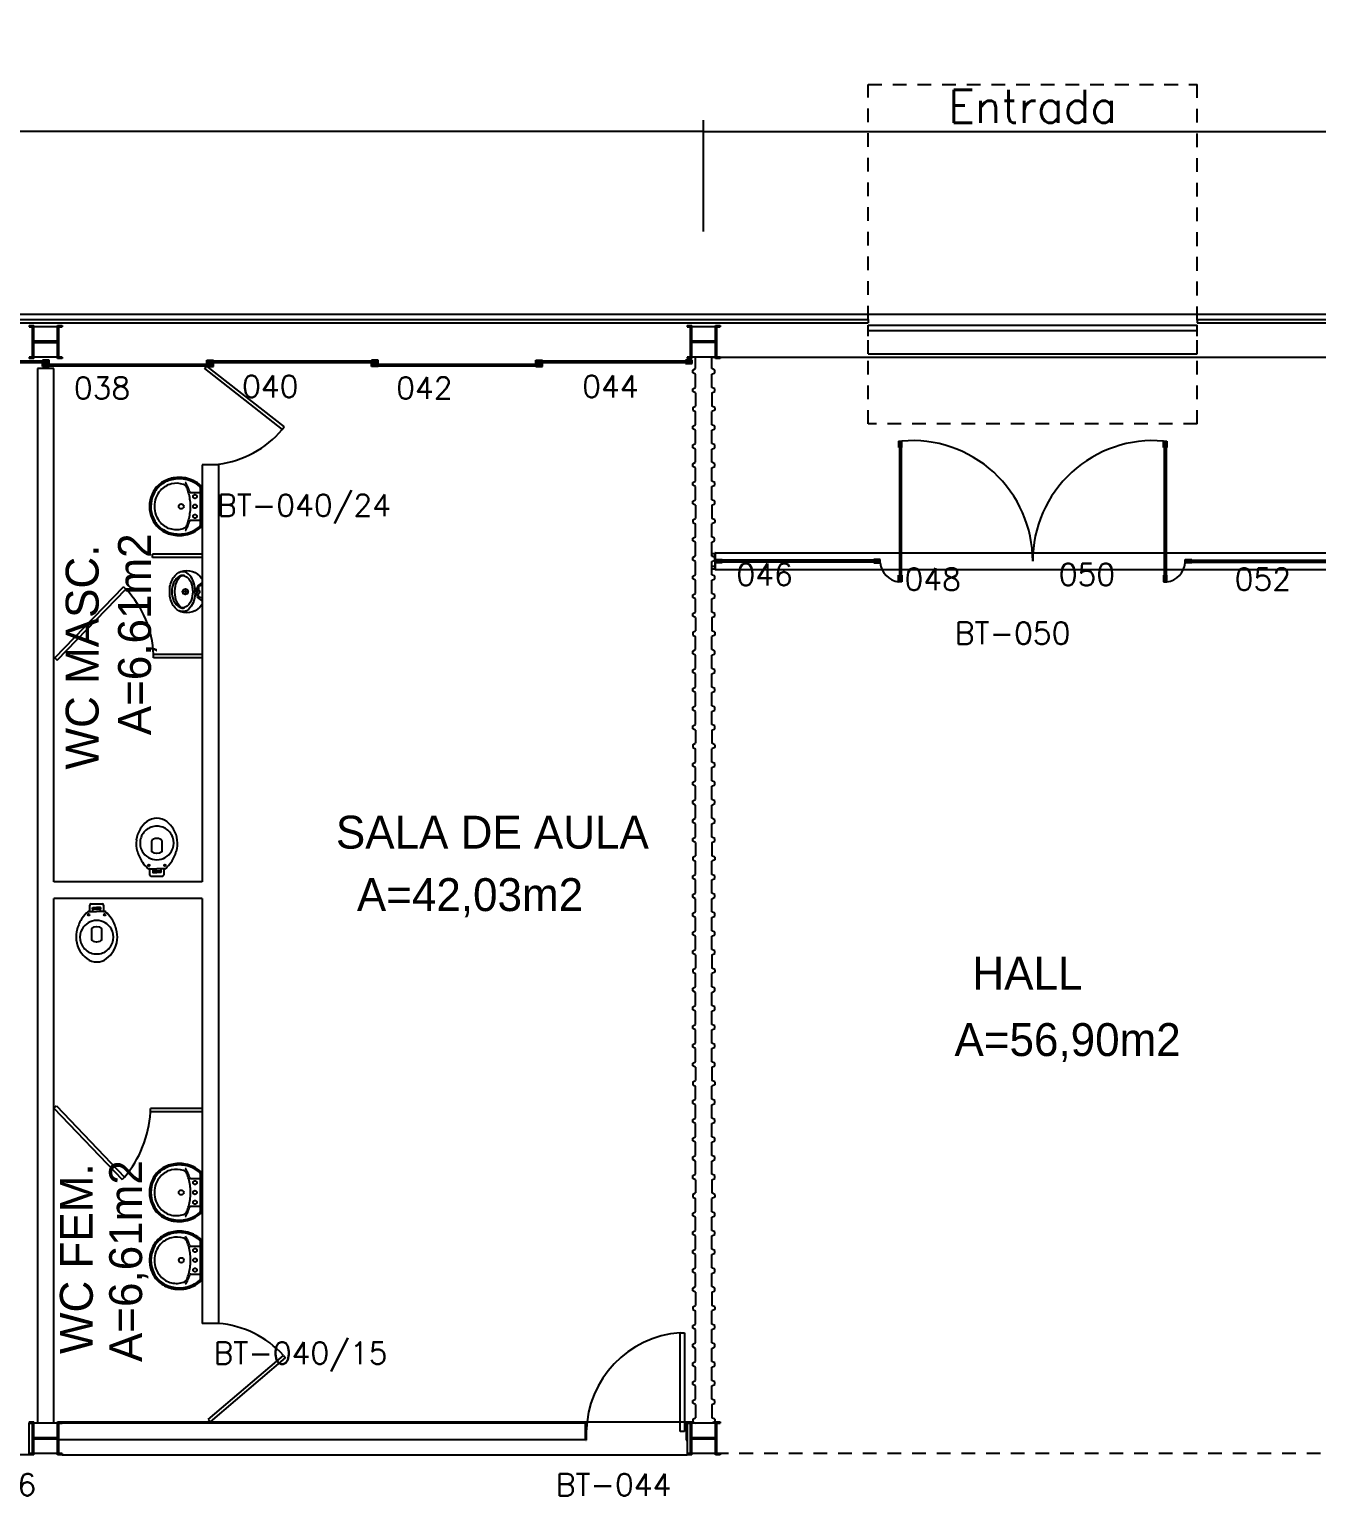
# Model space of a CAD drawing. Extents: x 940 to 1060, y 76 to 105.
# Drawn here: x 966.82 to 978.56, y 92.02 to 105.39 of the extents above; entities that cross this region are included whole.
import ezdxf
from ezdxf.enums import TextEntityAlignment as Align

# ---------------------------------------------------------------- set-up
doc = ezdxf.new("R2010")
doc.units = 0
doc.header["$LTSCALE"] = 0.5
doc.header["$MEASUREMENT"] = 0
doc.header["$PDMODE"] = 34
doc.header["$PDSIZE"] = 0.1
doc.linetypes.add('DASHDOT', pattern=[1, 0.5, -0.25, 0, -0.25])
doc.linetypes.add('HIDDEN', pattern=[0.375, 0.25, -0.125])
doc.layers.get('0').update_dxf_attribs({"linetype": 'CONTINUOUS'})
doc.layers.get('DEFPOINTS').update_dxf_attribs({"linetype": 'CONTINUOUS'})
for name, color, linetype in [('1', 1, 'CONTINUOUS'), ('ALVENARIA', 2, 'CONTINUOUS'), ('DIV', 2, 'CONTINUOUS'), ('ENDEREÇO', 2, 'CONTINUOUS'), ('ESQUADRIAS', 1, 'CONTINUOUS'), ('ESTRUTURAS', 2, 'CONTINUOUS'), ('NMOD', 2, 'CONTINUOUS'), ('PORTA', 2, 'CONTINUOUS'), ('PROJ', 1, 'HIDDEN'), ('PÇ', 1, 'CONTINUOUS'), ('TEXTO', 2, 'CONTINUOUS'), ('TEXTO-CENTRO-CUSTO', 2, 'CONTINUOUS'), ('ÁREA', 2, 'CONTINUOUS')]:
    doc.layers.add(name, color=color, linetype=linetype)
doc.styles.add('FONTE', font='FONTE.shx', dxfattribs={"height": 0.4})
doc.styles.add('ROMANS', font='simplex.shx', dxfattribs={"height": 0.3})
doc.styles.add('UNB-100', font='simplex.shx', dxfattribs={"height": 0.2})
doc.dimstyles.new('1', dxfattribs={"dimtxt": 0.3, "dimasz": 0.18, "dimexe": 0.5, "dimexo": 1, "dimgap": 0.08, "dimtad": 1, "dimdec": 4, "dimzin": 12, "dimdsep": 46, "dimtxsty": 'ROMANS', "dimblk1": 'NONE', "dimblk2": 'NONE', "dimsah": 1, "dimcen": 0, "dimclrd": 2, "dimclre": 2, "dimclrt": 2, "dimadec": 0, "dimazin": 0, "dimtfac": 1, "dimtdec": 4, "dimtofl": 0, "dimtmove": 2, "dimatfit": 3, "dimldrblk": 'NONE', "dimfxl": 0, "dimtolj": 1, "dimtzin": 4, "dimarcsym": 0})

# ---------------------------------------------------------------- blocks, each defined once
blk = doc.blocks.new('VSIMPLES')
for p, q in [((0, 0.001), (0, 0.053)), ((0, -0.05), (0, 0.001)), ((0.012, 0.064), (0.07, 0.064)), ((0.07, 0.071), (0.07, 0.076)), ((0.07, 0.064), (0.07, 0.071)), ((0.07, -0.061), (0.012, -0.061)), ((0.07, -0.068), (0.07, -0.061)), ((0.07, -0.073), (0.07, -0.068))]:
    blk.add_line(p, q)
for points in [[(0.152, 0.001, 0.268395), (0.23, -0.132, 0.179674), (0.33, -0.15, 0.170707), (0.421, -0.099, 0.179561), (0.457, 0.001, 0.179561), (0.421, 0.101, 0.170707), (0.33, 0.152, 0.179674), (0.23, 0.135, 0.268395)], [(0.343, 0.031, -0.183333), (0.343, -0.029, -0.302776), (0.32, -0.043), (0.224, -0.043, -0.370787), (0.224, 0.046), (0.32, 0.046, -0.302776)]]:
    blk.add_lwpolyline(points, format="xyb", close=True)
for points in [[(0.07, 0.045, -0.380199), (0.062, 0.037), (0.051, 0.037, -0.087349), (0.047, 0.038, 0.172037), (0.038, 0.038, 0.102747), (0.036, 0.037, 0.167994), (0.035, 0.033), (0.035, 0.001)], [(0.07, -0.042, 0.380199), (0.062, -0.035), (0.051, -0.035, 0.087349), (0.047, -0.036, -0.172037), (0.038, -0.036, -0.102747), (0.036, -0.034, -0.167994), (0.035, -0.03), (0.035, 0.001)]]:
    blk.add_lwpolyline(points, format="xyb")
for points in [[(0.046, -0.034), (0.046, 0.001), (0.046, 0.037)], [(0.07, 0.064), (0.07, 0.001)], [(0.07, -0.061), (0.07, 0.001)]]:
    blk.add_lwpolyline(points)
for centre in [(0.1, 0.074), (0.1, -0.072)]:
    blk.add_circle(centre, 0.0075)
for centre, radius, start, end in [((0.318, -0.144), 0.335, 105.2525, 124.1524), ((0.3, -0.053), 0.243, 82.9547, 106.7622), ((0.302, -0.058), 0.248, 58.927, 83.517), ((0.289, -0.074), 0.268, 38.1603, 58.3191), ((0.012, 0.052), 0.0118, 88.7011, 176.3198), ((0.08, 0.076), 0.0102, 134.7561, 181.6914), ((0.311, -0.131), 0.32, 124.4619, 138.0521), ((0.381, 0.002), 0.149, 359.8718, 36.9981), ((0.381, 0.001), 0.149, 323.0019, 0.1282), ((0.012, -0.049), 0.0118, 183.6802, 271.2989), ((0.08, -0.073), 0.0102, 178.3086, 225.2439), ((0.311, 0.134), 0.32, 221.9479, 235.5381), ((0.318, 0.147), 0.335, 235.8476, 254.7475), ((0.289, 0.077), 0.268, 301.6809, 321.8397), ((0.3, 0.056), 0.243, 253.2378, 277.0453), ((0.302, 0.061), 0.248, 276.483, 301.073)]:
    blk.add_arc(centre, radius, start, end)
blk = doc.blocks.new('LAV')
for p, q in [((-0.126, -0.02), (-0.126, -0.109)), ((0.125, -0.109), (0.125, -0.02))]:
    blk.add_line(p, q)
for points in [[(-0.001, -0.485, 0.108162), (0.111, -0.461, 0.130345), (0.209, -0.385, 0.098496), (0.256, -0.285, 0.106524), (0.259, -0.155, 0.056129), (0.236, -0.085, 0.077465), (0.184, -0.01, 0.260144), (0.174, -0.005), (-0.001, -0.005), (-0.176, -0.005, 0.260144), (-0.186, -0.01, 0.077465), (-0.237, -0.085, 0.056129), (-0.26, -0.155, 0.106524), (-0.257, -0.285, 0.098496), (-0.21, -0.385, 0.130345), (-0.112, -0.461, 0.108162)], [(-0.001, -0.44, 0.185962), (0.146, -0.385, 0.148743), (0.205, -0.285, 0.142138), (0.199, -0.173, 0.114165), (0.191, -0.158, 0.094603), (0.178, -0.148, 0.04407), (0.157, -0.139, 0.029789), (0.109, -0.124, 0.032251), (0.049, -0.113, 0.033186), (-0.001, -0.11, 0.033186), (-0.051, -0.113, 0.032251), (-0.111, -0.124, 0.029789), (-0.158, -0.139, 0.04407), (-0.179, -0.148, 0.094603), (-0.192, -0.158, 0.114165), (-0.201, -0.173, 0.142138), (-0.206, -0.285, 0.148743), (-0.147, -0.385, 0.185962)]]:
    blk.add_lwpolyline(points, format="xyb", close=True)
blk.add_lwpolyline([(-0.001, -0.472, 0.108329), (0.106, -0.449, 0.130418), (0.199, -0.377, 0.098355), (0.243, -0.282, 0.106392), (0.246, -0.158, 0.055971), (0.224, -0.091, 0.069473), (0.181, -0.025, 0.21084), (0.169, -0.02), (-0.001, -0.02), (-0.171, -0.02, 0.21084), (-0.182, -0.025, 0.069473), (-0.225, -0.091, 0.055971), (-0.247, -0.158, 0.106392), (-0.244, -0.282, 0.098355), (-0.2, -0.377, 0.130418), (-0.107, -0.449, 0.108329), (-0.001, -0.472)], format="xyb")
at = {"linetype": 'HIDDEN'}
for centre in [(-0.091, -0.07), (0.089, -0.07)]:
    blk.add_circle(centre, 0.0175, dxfattribs=at)
for centre, radius in [((-0.001, -0.07), 0.0175), ((-0.001, -0.195), 0.0225)]:
    blk.add_circle(centre, radius)
for centre, radius, start, end in [((0.155, -0.948), 0.879, 109.1503, 112.4827), ((-0.137, -0.108), 0.0107, 291.2918, 354.2334), ((0.136, -0.108), 0.0107, 185.7666, 248.7082), ((-0.157, -0.948), 0.879, 67.5173, 70.8497), ((-0.2, -0.172), 0.0238, 115.5404, 144.0708), ((0.163, -0.886), 0.825, 114.6387, 116.9534), ((-0.164, -0.886), 0.825, 63.0466, 65.3613), ((0.199, -0.172), 0.0238, 35.9292, 64.4596)]:
    blk.add_arc(centre, radius, start, end)
blk = doc.blocks.new('MIC-2P')
for points in [[(0.186, 0.064), (0.188, 0.064, -0.008051), (0.221, 0.063, -0.08407), (0.264, 0.055, -0.022672), (0.292, 0.042, -0.027927), (0.318, 0.028, -0.144523), (0.369, -0.037, -0.34805), (0.306, -0.227, -0.162816), (0.298, -0.23), (0.186, -0.23), (0.075, -0.23, -0.162816), (0.066, -0.227, -0.34805), (0.003, -0.037, -0.144523), (0.054, 0.028, -0.027927), (0.08, 0.042, -0.022672), (0.108, 0.055, -0.08407), (0.152, 0.063, -0.008051), (0.185, 0.064)], [(0.186, 0.017), (0.194, 0.017, -0.102017), (0.276, 0.001, -0.100634), (0.323, -0.03, -0.31043), (0.331, -0.071, -0.029837), (0.329, -0.077, -0.193887), (0.266, -0.13, -0.096635), (0.186, -0.145, -0.096635), (0.106, -0.13, -0.193887), (0.044, -0.077, -0.029837), (0.042, -0.071, -0.31043), (0.049, -0.03, -0.100634), (0.096, 0.001, -0.102017), (0.178, 0.017)]]:
    blk.add_lwpolyline(points, format="xyb", close=True)
for points in [[(0.332, -0.069), (0.333, -0.065, 0.189039), (0.331, -0.033, 0.189014), (0.266, 0.03, 0.116802), (0.186, 0.045, 0.116802), (0.107, 0.03, 0.189014), (0.041, -0.033, 0.189039), (0.039, -0.065), (0.041, -0.069)], [(0.17, -0.166, -0.100603), (0.086, -0.148, -0.114611), (0.025, -0.107, -0.309836), (0.011, -0.021, -0.309836)], [(0.202, -0.166, 0.100603), (0.286, -0.148, 0.114611), (0.347, -0.107, 0.309836), (0.361, -0.021, 0.309836)], [(0.106, -0.228), (0.129, -0.196, -0.1805), (0.141, -0.189), (0.154, -0.187, 0.35029), (0.16, -0.182, -0.252034), (0.167, -0.167)], [(0.133, -0.23, -0.473116), (0.13, -0.225), (0.135, -0.205, -0.362542), (0.143, -0.199), (0.158, -0.198, 0.564769), (0.163, -0.191)], [(0.267, -0.228), (0.243, -0.196, 0.1805), (0.232, -0.189), (0.218, -0.187, -0.35029), (0.212, -0.182, 0.252034), (0.206, -0.167)], [(0.239, -0.23, 0.473116), (0.242, -0.225), (0.238, -0.205, 0.362542), (0.229, -0.199), (0.215, -0.198, -0.564769), (0.209, -0.191)]]:
    blk.add_lwpolyline(points, format="xyb")
for centre, radius in [((0.163, -0.078), 0.0035), ((0.17, -0.061), 0.0035), ((0.169, -0.094), 0.0035), ((0.186, -0.102), 0.0035), ((0.187, -0.055), 0.0035), ((0.186, -0.078), 0.0035), ((0.202, -0.095), 0.0035), ((0.203, -0.062), 0.0035), ((0.21, -0.079), 0.0035), ((0.186, -0.184), 0.024), ((0.186, -0.184), 0.0075)]:
    blk.add_circle(centre, radius)
at = {"linetype": 'DASHDOT'}
blk.add_circle((0.186, -0.078), 0.024, dxfattribs=at)
blk = doc.blocks.new('*D20')
at = {"layer": 'DEFPOINTS', "color": 0}
for p in [(972.97, 104.461), (942.97, 102.549), (972.97, 102.545)]:
    blk.add_point(p, dxfattribs=at)
at = {"layer": 'TEXTO-CENTRO-CUSTO', "color": 2, "lineweight": -2}
for p, q in [((942.97, 103.549), (942.97, 104.561)), ((972.97, 103.545), (972.97, 104.561)), ((942.97, 104.461), (972.97, 104.461))]:
    blk.add_line(p, q, dxfattribs=at)
at = {"layer": 'TEXTO-CENTRO-CUSTO', "color": 2, "insert": (957.97, 104.691), "char_height": 0.3, "attachment_point": 5, "style": 'ROMANS'}
blk.add_mtext('\\A1;Salas de Aula', dxfattribs=at)
blk = doc.blocks.new('_NONE')
at = {"color": 0, "linetype": 'ByBlock'}
blk.add_circle((0, 0), 0.25, dxfattribs=at)
blk = doc.blocks.new('*D22')
at = {"layer": 'DEFPOINTS', "color": 0}
for p in [(978.97, 104.457), (972.97, 102.545), (978.97, 102.54)]:
    blk.add_point(p, dxfattribs=at)
at = {"layer": 'TEXTO-CENTRO-CUSTO', "color": 2, "lineweight": -2}
for p, q in [((972.97, 103.545), (972.97, 104.557)), ((978.97, 103.54), (978.97, 104.557)), ((972.97, 104.457), (978.97, 104.457))]:
    blk.add_line(p, q, dxfattribs=at)
at = {"layer": 'TEXTO-CENTRO-CUSTO', "color": 2, "insert": (975.97, 104.687), "char_height": 0.3, "attachment_point": 5, "style": 'ROMANS'}
blk.add_mtext('\\A1;Entrada', dxfattribs=at)

msp = doc.modelspace()

# ---------------------------------------------------------------- linework, layer by layer
at = {"layer": '1', "color": 1}
for p, q in [((939.82025, 102.74302), (974.47112, 102.74302)), ((939.82025, 102.71302), (974.47112, 102.71302)), ((939.82083, 102.79302), (1060.12025, 102.79302)), ((974.47112, 102.74302), (974.47112, 102.71302)), ((974.47142, 102.69302), (977.47142, 102.69302)), ((974.47142, 102.59302), (974.47142, 102.69302)), ((977.47134, 102.74302), (1060.12083, 102.74302)), ((977.47134, 102.71302), (1060.12083, 102.71302)), ((974.47142, 102.64302), (977.47142, 102.64302)), ((973.04534, 102.40068), (978.89301, 102.40068)), ((974.47142, 102.43136), (977.47142, 102.43136)), ((973.07594, 100.61564), (978.86526, 100.61564)), ((973.07594, 100.46564), (978.86526, 100.46564)), ((967.12025, 92.69343), (972.87015, 92.69352)), ((966.82025, 92.39344), (961.12025, 92.39344)), ((967.12025, 92.39343), (972.82025, 92.39343))]:
    msp.add_line(p, q, dxfattribs=at)
at = {"layer": '1'}
for p, q in [((977.47134, 102.74302), (977.47134, 102.71302)), ((977.47142, 102.59302), (977.47142, 102.69302))]:
    msp.add_line(p, q, dxfattribs=at)
at = {"layer": 'ALVENARIA'}
for p, q in [((972.89515, 102.29548), (972.89515, 102.40068)), ((973.04534, 102.29548), (973.04534, 102.40068)), ((966.89525, 102.29761), (966.89525, 92.68144)), ((967.04525, 102.29761), (966.89525, 102.29761)), ((967.04525, 97.61629), (967.04525, 102.29761)), ((972.87015, 102.28298), (972.89515, 102.29548)), ((972.87015, 102.25798), (972.87015, 102.28298)), ((973.07034, 102.28298), (973.04534, 102.29548)), ((973.07034, 102.25798), (973.07034, 102.28298)), ((972.89515, 102.24548), (972.87015, 102.25798)), ((972.89515, 102.12502), (972.89515, 102.24548)), ((973.04534, 102.24548), (973.07034, 102.25798)), ((973.04534, 102.12502), (973.04534, 102.24548)), ((972.87015, 102.11252), (972.89515, 102.12502)), ((972.87015, 102.08752), (972.87015, 102.11252)), ((972.89515, 102.07502), (972.87015, 102.08752)), ((972.89515, 102.07502), (972.89515, 101.95422)), ((973.07034, 102.11252), (973.04534, 102.12502)), ((973.04534, 102.07502), (973.07034, 102.08752)), ((973.04534, 102.07502), (973.04534, 101.95422)), ((973.07034, 102.08752), (973.07034, 102.11252)), ((972.87015, 101.94172), (972.89515, 101.95422)), ((972.87015, 101.94172), (972.87015, 101.91672)), ((972.87015, 101.91672), (972.89515, 101.90422)), ((972.89515, 101.78342), (972.89515, 101.90422)), ((973.07034, 101.94172), (973.04534, 101.95422)), ((973.07034, 101.91672), (973.04534, 101.90422)), ((973.04534, 101.78342), (973.04534, 101.90422)), ((973.07034, 101.94172), (973.07034, 101.91672)), ((972.87015, 101.77092), (972.89515, 101.78342)), ((972.87015, 101.74592), (972.87015, 101.77092)), ((972.89515, 101.73342), (972.87015, 101.74592)), ((972.89515, 101.61262), (972.89515, 101.73342)), ((973.07034, 101.77092), (973.04534, 101.78342)), ((973.04534, 101.73342), (973.07034, 101.74592)), ((973.04534, 101.61262), (973.04534, 101.73342)), ((973.07034, 101.74592), (973.07034, 101.77092)), ((972.87015, 101.60012), (972.89515, 101.61262)), ((972.87015, 101.57512), (972.87015, 101.60012)), ((973.07034, 101.60012), (973.04534, 101.61262)), ((973.07034, 101.57512), (973.07034, 101.60012)), ((972.89515, 101.56262), (972.87015, 101.57512)), ((972.89515, 101.44182), (972.89515, 101.56262)), ((973.04534, 101.56262), (973.07034, 101.57512)), ((973.04534, 101.44182), (973.04534, 101.56262)), ((968.54525, 101.41997), (968.39525, 101.41861)), ((968.39525, 101.41861), (968.39525, 97.61629)), ((968.54525, 101.41997), (968.54525, 93.59107)), ((972.87015, 101.42932), (972.89515, 101.44182)), ((972.87015, 101.40432), (972.87015, 101.42932)), ((972.89515, 101.39182), (972.87015, 101.40432)), ((972.89515, 101.27068), (972.89515, 101.39182)), ((973.07034, 101.42932), (973.04534, 101.44182)), ((973.04534, 101.39182), (973.07034, 101.40432)), ((973.04534, 101.27068), (973.04534, 101.39182)), ((973.07034, 101.40432), (973.07034, 101.42932)), ((972.87015, 101.25818), (972.89515, 101.27068)), ((972.87015, 101.23318), (972.87015, 101.25818)), ((972.89515, 101.22068), (972.87015, 101.23318)), ((972.89515, 101.10022), (972.89515, 101.22068)), ((973.07034, 101.25818), (973.04534, 101.27068)), ((973.04534, 101.22068), (973.07034, 101.23318)), ((973.04534, 101.10022), (973.04534, 101.22068)), ((973.07034, 101.23318), (973.07034, 101.25818)), ((972.87015, 101.08772), (972.89515, 101.10022)), ((972.87015, 101.06272), (972.87015, 101.08772)), ((972.89515, 101.05022), (972.87015, 101.06272)), ((973.07034, 101.08772), (973.04534, 101.10022)), ((973.04534, 101.05022), (973.07034, 101.06272)), ((973.07034, 101.06272), (973.07034, 101.08772)), ((972.87015, 100.91692), (972.89515, 100.92942)), ((972.89515, 101.05022), (972.89515, 100.92942)), ((973.04534, 101.05022), (973.04534, 100.92942)), ((973.07034, 100.91692), (973.04534, 100.92942)), ((972.87015, 100.91692), (972.87015, 100.89192)), ((972.87015, 100.89192), (972.89515, 100.87942)), ((972.89515, 100.75862), (972.89515, 100.87942)), ((973.07034, 100.89192), (973.04534, 100.87942)), ((973.04534, 100.75862), (973.04534, 100.87942)), ((973.07034, 100.91692), (973.07034, 100.89192)), ((972.87073, 100.75012), (972.89573, 100.76262)), ((972.87073, 100.72512), (972.87073, 100.75012)), ((972.89573, 100.71262), (972.87073, 100.72512)), ((972.89515, 100.58782), (972.89515, 100.70862)), ((972.89573, 100.59182), (972.89573, 100.71262)), ((973.06976, 100.75012), (973.04476, 100.76262)), ((973.04476, 100.71262), (973.06976, 100.72512)), ((973.04476, 100.59182), (973.04476, 100.71262)), ((973.06976, 100.72512), (973.06976, 100.75012)), ((972.87015, 100.57532), (972.89515, 100.58782)), ((972.87015, 100.55032), (972.87015, 100.57532)), ((972.89515, 100.53782), (972.87015, 100.55032)), ((972.89515, 100.41702), (972.89515, 100.53782)), ((973.07034, 100.57532), (973.04534, 100.58782)), ((973.04534, 100.53782), (973.07034, 100.55032)), ((973.04534, 100.41702), (973.04534, 100.53782)), ((973.04594, 100.5857), (973.04594, 100.6107)), ((973.04594, 100.6107), (973.07094, 100.6107)), ((973.04594, 100.5857), (973.07094, 100.5857)), ((973.07034, 100.55032), (973.07034, 100.57532)), ((973.07094, 100.61564), (973.07094, 100.46564)), ((973.07594, 100.61564), (973.07094, 100.61564)), ((973.07094, 100.6107), (973.07094, 100.5857)), ((973.07594, 100.61564), (973.07594, 100.46564)), ((972.87015, 100.40452), (972.89515, 100.41702)), ((972.87015, 100.37952), (972.87015, 100.40452)), ((973.07034, 100.40452), (973.04534, 100.41702)), ((973.04594, 100.47064), (973.04594, 100.49564)), ((973.04594, 100.49564), (973.07094, 100.49564)), ((973.04594, 100.47064), (973.07094, 100.47064)), ((973.07034, 100.37952), (973.07034, 100.40452)), ((973.07094, 100.49564), (973.07094, 100.47064)), ((973.07594, 100.46564), (973.07094, 100.46564)), ((972.89515, 100.36702), (972.87015, 100.37952)), ((972.89515, 100.24588), (972.89515, 100.36702)), ((973.04534, 100.36702), (973.07034, 100.37952)), ((973.04534, 100.24588), (973.04534, 100.36702)), ((972.87015, 100.23338), (972.89515, 100.24588)), ((972.87015, 100.20838), (972.87015, 100.23338)), ((972.89515, 100.19588), (972.87015, 100.20838)), ((972.89515, 100.07542), (972.89515, 100.19588)), ((973.07034, 100.23338), (973.04534, 100.24588)), ((973.04534, 100.19588), (973.07034, 100.20838)), ((973.04534, 100.07542), (973.04534, 100.19588)), ((973.07034, 100.20838), (973.07034, 100.23338)), ((972.87015, 100.06292), (972.89515, 100.07542)), ((972.87015, 100.03792), (972.87015, 100.06292)), ((972.89515, 100.02542), (972.87015, 100.03792)), ((972.89515, 100.02542), (972.89515, 99.90462)), ((973.07034, 100.06292), (973.04534, 100.07542)), ((973.04534, 100.02542), (973.07034, 100.03792)), ((973.04534, 100.02542), (973.04534, 99.90462)), ((973.07034, 100.03792), (973.07034, 100.06292)), ((972.87015, 99.89212), (972.89515, 99.90462)), ((972.87015, 99.89212), (972.87015, 99.86712)), ((972.87015, 99.86712), (972.89515, 99.85462)), ((973.07034, 99.89212), (973.04534, 99.90462)), ((973.07034, 99.86712), (973.04534, 99.85462)), ((973.07034, 99.89212), (973.07034, 99.86712)), ((972.87015, 99.72132), (972.89515, 99.73382)), ((972.89515, 99.73382), (972.89515, 99.85462)), ((973.04534, 99.73382), (973.04534, 99.85462)), ((973.07034, 99.72132), (973.04534, 99.73382)), ((972.87015, 99.69632), (972.87015, 99.72132)), ((972.89515, 99.68382), (972.87015, 99.69632)), ((972.89515, 99.56302), (972.89515, 99.68382)), ((973.04534, 99.68382), (973.07034, 99.69632)), ((973.04534, 99.56302), (973.04534, 99.68382)), ((973.07034, 99.69632), (973.07034, 99.72132)), ((972.87015, 99.55052), (972.89515, 99.56302)), ((972.87015, 99.52552), (972.87015, 99.55052)), ((972.89515, 99.51302), (972.87015, 99.52552)), ((972.89515, 99.39222), (972.89515, 99.51302)), ((973.07034, 99.55052), (973.04534, 99.56302)), ((973.04534, 99.51302), (973.07034, 99.52552)), ((973.04534, 99.39222), (973.04534, 99.51302)), ((973.07034, 99.52552), (973.07034, 99.55052)), ((972.87015, 99.37972), (972.89515, 99.39222)), ((972.87015, 99.35472), (972.87015, 99.37972)), ((972.89515, 99.34222), (972.87015, 99.35472)), ((972.89515, 99.22108), (972.89515, 99.34222)), ((973.07034, 99.37972), (973.04534, 99.39222)), ((973.04534, 99.34222), (973.07034, 99.35472)), ((973.04534, 99.22108), (973.04534, 99.34222)), ((973.07034, 99.35472), (973.07034, 99.37972)), ((972.87015, 99.20858), (972.89515, 99.22108)), ((972.87015, 99.18358), (972.87015, 99.20858)), ((973.07034, 99.20858), (973.04534, 99.22108)), ((973.07034, 99.18358), (973.07034, 99.20858)), ((972.89515, 99.17108), (972.87015, 99.18358)), ((972.89515, 99.05062), (972.89515, 99.17108)), ((973.04534, 99.17108), (973.07034, 99.18358)), ((973.04534, 99.05062), (973.04534, 99.17108)), ((972.87015, 99.03812), (972.89515, 99.05062)), ((972.87015, 99.01312), (972.87015, 99.03812)), ((972.89515, 99.00062), (972.87015, 99.01312)), ((972.89515, 99.00062), (972.89515, 98.87982)), ((973.07034, 99.03812), (973.04534, 99.05062)), ((973.04534, 99.00062), (973.07034, 99.01312)), ((973.04534, 99.00062), (973.04534, 98.87982)), ((973.07034, 99.01312), (973.07034, 99.03812)), ((972.87015, 98.86732), (972.89515, 98.87982)), ((972.87015, 98.86732), (972.87015, 98.84232)), ((972.87015, 98.84232), (972.89515, 98.82982)), ((972.89515, 98.70902), (972.89515, 98.82982)), ((973.07034, 98.86732), (973.04534, 98.87982)), ((973.07034, 98.84232), (973.04534, 98.82982)), ((973.04534, 98.70902), (973.04534, 98.82982)), ((973.07034, 98.86732), (973.07034, 98.84232)), ((972.87015, 98.69652), (972.89515, 98.70902)), ((972.87015, 98.67152), (972.87015, 98.69652)), ((972.89515, 98.65902), (972.87015, 98.67152)), ((972.89515, 98.53822), (972.89515, 98.65902)), ((973.07034, 98.69652), (973.04534, 98.70902)), ((973.04534, 98.65902), (973.07034, 98.67152)), ((973.04534, 98.53822), (973.04534, 98.65902)), ((973.07034, 98.67152), (973.07034, 98.69652)), ((972.87015, 98.52572), (972.89515, 98.53822)), ((972.87015, 98.50072), (972.87015, 98.52572)), ((973.07034, 98.52572), (973.04534, 98.53822)), ((973.07034, 98.50072), (973.07034, 98.52572)), ((972.89515, 98.48822), (972.87015, 98.50072)), ((972.89515, 98.36742), (972.89515, 98.48822)), ((973.04534, 98.48822), (973.07034, 98.50072)), ((973.04534, 98.36742), (973.04534, 98.48822)), ((972.87015, 98.35492), (972.89515, 98.36742)), ((972.87015, 98.32992), (972.87015, 98.35492)), ((972.89515, 98.31742), (972.87015, 98.32992)), ((972.89515, 98.19628), (972.89515, 98.31742)), ((973.07034, 98.35492), (973.04534, 98.36742)), ((973.04534, 98.31742), (973.07034, 98.32992)), ((973.04534, 98.19628), (973.04534, 98.31742)), ((973.07034, 98.32992), (973.07034, 98.35492)), ((972.87015, 98.18378), (972.89515, 98.19628)), ((972.87015, 98.15878), (972.87015, 98.18378)), ((972.89515, 98.14628), (972.87015, 98.15878)), ((972.89515, 98.02582), (972.89515, 98.14628)), ((973.07034, 98.18378), (973.04534, 98.19628)), ((973.04534, 98.14628), (973.07034, 98.15878)), ((973.04534, 98.02582), (973.04534, 98.14628)), ((973.07034, 98.15878), (973.07034, 98.18378)), ((972.87015, 98.01332), (972.89515, 98.02582)), ((972.87015, 97.98832), (972.87015, 98.01332)), ((972.89515, 97.97582), (972.87015, 97.98832)), ((973.07034, 98.01332), (973.04534, 98.02582)), ((973.04534, 97.97582), (973.07034, 97.98832)), ((973.07034, 97.98832), (973.07034, 98.01332)), ((972.87015, 97.84252), (972.89515, 97.85502)), ((972.89515, 97.97582), (972.89515, 97.85502)), ((973.04534, 97.97582), (973.04534, 97.85502)), ((973.07034, 97.84252), (973.04534, 97.85502)), ((972.87015, 97.84252), (972.87015, 97.81752)), ((972.87015, 97.81752), (972.89515, 97.80502)), ((972.89515, 97.68422), (972.89515, 97.80502)), ((973.07034, 97.81752), (973.04534, 97.80502)), ((973.04534, 97.68422), (973.04534, 97.80502)), ((973.07034, 97.84252), (973.07034, 97.81752)), ((968.39525, 97.61629), (967.04525, 97.61629)), ((972.87015, 97.67172), (972.89515, 97.68422)), ((972.87015, 97.64672), (972.87015, 97.67172)), ((972.89515, 97.63422), (972.87015, 97.64672)), ((972.89515, 97.51342), (972.89515, 97.63422)), ((973.07034, 97.67172), (973.04534, 97.68422)), ((973.04534, 97.63422), (973.07034, 97.64672)), ((973.04534, 97.51342), (973.04534, 97.63422)), ((973.07034, 97.64672), (973.07034, 97.67172)), ((967.04525, 92.68144), (967.04525, 97.46629)), ((968.39525, 97.46629), (967.04525, 97.46629)), ((968.39525, 97.46629), (968.39525, 93.59107)), ((972.87015, 97.50092), (972.89515, 97.51342)), ((972.87015, 97.47592), (972.87015, 97.50092)), ((972.89515, 97.46342), (972.87015, 97.47592)), ((972.89515, 97.34262), (972.89515, 97.46342)), ((973.07034, 97.50092), (973.04534, 97.51342)), ((973.04534, 97.46342), (973.07034, 97.47592)), ((973.04534, 97.34262), (973.04534, 97.46342)), ((973.07034, 97.47592), (973.07034, 97.50092)), ((972.87015, 97.33012), (972.89515, 97.34262)), ((972.87015, 97.30512), (972.87015, 97.33012)), ((973.07034, 97.33012), (973.04534, 97.34262)), ((973.07034, 97.30512), (973.07034, 97.33012)), ((972.89515, 97.29262), (972.87015, 97.30512)), ((972.89515, 97.17148), (972.89515, 97.29262)), ((973.04534, 97.29262), (973.07034, 97.30512)), ((973.04534, 97.17148), (973.04534, 97.29262)), ((972.87015, 97.15898), (972.89515, 97.17148)), ((972.87015, 97.13398), (972.87015, 97.15898)), ((972.89515, 97.12148), (972.87015, 97.13398)), ((972.89515, 97.00102), (972.89515, 97.12148)), ((973.07034, 97.15898), (973.04534, 97.17148)), ((973.04534, 97.12148), (973.07034, 97.13398)), ((973.04534, 97.00102), (973.04534, 97.12148)), ((973.07034, 97.13398), (973.07034, 97.15898)), ((972.87015, 96.98852), (972.89515, 97.00102)), ((972.87015, 96.96352), (972.87015, 96.98852)), ((972.89515, 96.95102), (972.87015, 96.96352)), ((972.89515, 96.95102), (972.89515, 96.83022)), ((973.07034, 96.98852), (973.04534, 97.00102)), ((973.04534, 96.95102), (973.07034, 96.96352)), ((973.04534, 96.95102), (973.04534, 96.83022)), ((973.07034, 96.96352), (973.07034, 96.98852)), ((972.87015, 96.81772), (972.89515, 96.83022)), ((972.87015, 96.81772), (972.87015, 96.79272)), ((972.87015, 96.79272), (972.89515, 96.78022)), ((973.07034, 96.81772), (973.04534, 96.83022)), ((973.07034, 96.79272), (973.04534, 96.78022)), ((973.07034, 96.81772), (973.07034, 96.79272)), ((972.87015, 96.64692), (972.89515, 96.65942)), ((972.89515, 96.65942), (972.89515, 96.78022)), ((973.04534, 96.65942), (973.04534, 96.78022)), ((973.07034, 96.64692), (973.04534, 96.65942)), ((972.87015, 96.62192), (972.87015, 96.64692)), ((972.89515, 96.60942), (972.87015, 96.62192)), ((972.89515, 96.48862), (972.89515, 96.60942)), ((973.04534, 96.60942), (973.07034, 96.62192)), ((973.04534, 96.48862), (973.04534, 96.60942)), ((973.07034, 96.62192), (973.07034, 96.64692)), ((972.87015, 96.47612), (972.89515, 96.48862)), ((972.87015, 96.45112), (972.87015, 96.47612)), ((972.89515, 96.43862), (972.87015, 96.45112)), ((972.89515, 96.31782), (972.89515, 96.43862)), ((973.07034, 96.47612), (973.04534, 96.48862)), ((973.04534, 96.43862), (973.07034, 96.45112)), ((973.04534, 96.31782), (973.04534, 96.43862)), ((973.07034, 96.45112), (973.07034, 96.47612)), ((972.87015, 96.30532), (972.89515, 96.31782)), ((972.87015, 96.28032), (972.87015, 96.30532)), ((972.89515, 96.26782), (972.87015, 96.28032)), ((972.89515, 96.14668), (972.89515, 96.26782)), ((973.07034, 96.30532), (973.04534, 96.31782)), ((973.04534, 96.26782), (973.07034, 96.28032)), ((973.04534, 96.14668), (973.04534, 96.26782)), ((973.07034, 96.28032), (973.07034, 96.30532)), ((972.87015, 96.13418), (972.89515, 96.14668)), ((972.87015, 96.10918), (972.87015, 96.13418)), ((973.07034, 96.13418), (973.04534, 96.14668)), ((973.07034, 96.10918), (973.07034, 96.13418)), ((972.89515, 96.09668), (972.87015, 96.10918)), ((972.89515, 95.97622), (972.89515, 96.09668)), ((973.04534, 96.09668), (973.07034, 96.10918)), ((973.04534, 95.97622), (973.04534, 96.09668)), ((972.87015, 95.96372), (972.89515, 95.97622)), ((972.87015, 95.93872), (972.87015, 95.96372)), ((972.89515, 95.92622), (972.87015, 95.93872)), ((972.89515, 95.92622), (972.89515, 95.80542)), ((973.07034, 95.96372), (973.04534, 95.97622)), ((973.04534, 95.92622), (973.07034, 95.93872)), ((973.04534, 95.92622), (973.04534, 95.80542)), ((973.07034, 95.93872), (973.07034, 95.96372)), ((972.87015, 95.79292), (972.89515, 95.80542)), ((972.87015, 95.79292), (972.87015, 95.76792)), ((972.87015, 95.76792), (972.89515, 95.75542)), ((972.89515, 95.63462), (972.89515, 95.75542)), ((973.07034, 95.79292), (973.04534, 95.80542)), ((973.07034, 95.76792), (973.04534, 95.75542)), ((973.04534, 95.63462), (973.04534, 95.75542)), ((973.07034, 95.79292), (973.07034, 95.76792)), ((972.87015, 95.62212), (972.89515, 95.63462)), ((972.87015, 95.59712), (972.87015, 95.62212)), ((972.89515, 95.58462), (972.87015, 95.59712)), ((972.89515, 95.46382), (972.89515, 95.58462)), ((973.07034, 95.62212), (973.04534, 95.63462)), ((973.04534, 95.58462), (973.07034, 95.59712)), ((973.04534, 95.46382), (973.04534, 95.58462)), ((973.07034, 95.59712), (973.07034, 95.62212)), ((972.87015, 95.45132), (972.89515, 95.46382)), ((972.87015, 95.42632), (972.87015, 95.45132)), ((973.07034, 95.45132), (973.04534, 95.46382)), ((973.07034, 95.42632), (973.07034, 95.45132)), ((972.89515, 95.41382), (972.87015, 95.42632)), ((972.89515, 95.29302), (972.89515, 95.41382)), ((973.04534, 95.41382), (973.07034, 95.42632)), ((973.04534, 95.29302), (973.04534, 95.41382)), ((972.87015, 95.28052), (972.89515, 95.29302)), ((972.87015, 95.25552), (972.87015, 95.28052)), ((972.89515, 95.24302), (972.87015, 95.25552)), ((972.89515, 95.12188), (972.89515, 95.24302)), ((973.07034, 95.28052), (973.04534, 95.29302)), ((973.04534, 95.24302), (973.07034, 95.25552)), ((973.04534, 95.12188), (973.04534, 95.24302)), ((973.07034, 95.25552), (973.07034, 95.28052)), ((972.87015, 95.10938), (972.89515, 95.12188)), ((972.87015, 95.08438), (972.87015, 95.10938)), ((972.89515, 95.07188), (972.87015, 95.08438)), ((972.89515, 94.95142), (972.89515, 95.07188)), ((973.07034, 95.10938), (973.04534, 95.12188)), ((973.04534, 95.07188), (973.07034, 95.08438)), ((973.04534, 94.95142), (973.04534, 95.07188)), ((973.07034, 95.08438), (973.07034, 95.10938)), ((972.87015, 94.93892), (972.89515, 94.95142)), ((972.87015, 94.91392), (972.87015, 94.93892)), ((972.89515, 94.90142), (972.87015, 94.91392)), ((973.07034, 94.93892), (973.04534, 94.95142)), ((973.04534, 94.90142), (973.07034, 94.91392)), ((973.07034, 94.91392), (973.07034, 94.93892)), ((972.87015, 94.76812), (972.89515, 94.78062)), ((972.89515, 94.90142), (972.89515, 94.78062)), ((973.04534, 94.90142), (973.04534, 94.78062)), ((973.07034, 94.76812), (973.04534, 94.78062)), ((972.87015, 94.76812), (972.87015, 94.74312)), ((972.87015, 94.74312), (972.89515, 94.73062)), ((972.89515, 94.60982), (972.89515, 94.73062)), ((973.07034, 94.74312), (973.04534, 94.73062)), ((973.04534, 94.60982), (973.04534, 94.73062)), ((973.07034, 94.76812), (973.07034, 94.74312)), ((972.87015, 94.59732), (972.89515, 94.60982)), ((972.87015, 94.57232), (972.87015, 94.59732)), ((972.89515, 94.55982), (972.87015, 94.57232)), ((972.89515, 94.43902), (972.89515, 94.55982)), ((973.07034, 94.59732), (973.04534, 94.60982)), ((973.04534, 94.55982), (973.07034, 94.57232)), ((973.04534, 94.43902), (973.04534, 94.55982)), ((973.07034, 94.57232), (973.07034, 94.59732)), ((972.87015, 94.42652), (972.89515, 94.43902)), ((972.87015, 94.40152), (972.87015, 94.42652)), ((972.89515, 94.38902), (972.87015, 94.40152)), ((972.89515, 94.26822), (972.89515, 94.38902)), ((973.07034, 94.42652), (973.04534, 94.43902)), ((973.04534, 94.38902), (973.07034, 94.40152)), ((973.04534, 94.26822), (973.04534, 94.38902)), ((973.07034, 94.40152), (973.07034, 94.42652)), ((972.87015, 94.25572), (972.89515, 94.26822)), ((972.87015, 94.23072), (972.87015, 94.25572)), ((973.07034, 94.25572), (973.04534, 94.26822)), ((973.07034, 94.23072), (973.07034, 94.25572)), ((972.89515, 94.21822), (972.87015, 94.23072)), ((972.89515, 94.09708), (972.89515, 94.21822)), ((973.04534, 94.21822), (973.07034, 94.23072)), ((973.04534, 94.09708), (973.04534, 94.21822)), ((972.87015, 94.08458), (972.89515, 94.09708)), ((972.87015, 94.05958), (972.87015, 94.08458)), ((972.89515, 94.04708), (972.87015, 94.05958)), ((972.89515, 93.92662), (972.89515, 94.04708)), ((973.07034, 94.08458), (973.04534, 94.09708)), ((973.04534, 94.04708), (973.07034, 94.05958)), ((973.04534, 93.92662), (973.04534, 94.04708)), ((973.07034, 94.05958), (973.07034, 94.08458)), ((972.87015, 93.91412), (972.89515, 93.92662)), ((972.87015, 93.88912), (972.87015, 93.91412)), ((972.89515, 93.87662), (972.87015, 93.88912)), ((972.89515, 93.87662), (972.89515, 93.75582)), ((973.07034, 93.91412), (973.04534, 93.92662)), ((973.04534, 93.87662), (973.07034, 93.88912)), ((973.04534, 93.87662), (973.04534, 93.75582)), ((973.07034, 93.88912), (973.07034, 93.91412)), ((972.87015, 93.74332), (972.89515, 93.75582)), ((972.87015, 93.74332), (972.87015, 93.71832)), ((972.87015, 93.71832), (972.89515, 93.70582)), ((973.07034, 93.74332), (973.04534, 93.75582)), ((973.07034, 93.71832), (973.04534, 93.70582)), ((973.07034, 93.74332), (973.07034, 93.71832)), ((968.54525, 93.59107), (968.39525, 93.59107)), ((972.87015, 93.57252), (972.89515, 93.58502)), ((972.89515, 93.58502), (972.89515, 93.70582)), ((973.04534, 93.58502), (973.04534, 93.70582)), ((973.07034, 93.57252), (973.04534, 93.58502)), ((972.87015, 93.54752), (972.87015, 93.57252)), ((972.89515, 93.53502), (972.87015, 93.54752)), ((972.89515, 93.41422), (972.89515, 93.53502)), ((973.04534, 93.53502), (973.07034, 93.54752)), ((973.04534, 93.41422), (973.04534, 93.53502)), ((973.07034, 93.54752), (973.07034, 93.57252)), ((972.87015, 93.40172), (972.89515, 93.41422)), ((972.87015, 93.37672), (972.87015, 93.40172)), ((972.89515, 93.36422), (972.87015, 93.37672)), ((972.89515, 93.24342), (972.89515, 93.36422)), ((973.07034, 93.40172), (973.04534, 93.41422)), ((973.04534, 93.36422), (973.07034, 93.37672)), ((973.04534, 93.24342), (973.04534, 93.36422)), ((973.07034, 93.37672), (973.07034, 93.40172)), ((972.87015, 93.23092), (972.89515, 93.24342)), ((972.87015, 93.20592), (972.87015, 93.23092)), ((972.89515, 93.19342), (972.87015, 93.20592)), ((972.89515, 93.07228), (972.89515, 93.19342)), ((973.07034, 93.23092), (973.04534, 93.24342)), ((973.04534, 93.19342), (973.07034, 93.20592)), ((973.04534, 93.07228), (973.04534, 93.19342)), ((973.07034, 93.20592), (973.07034, 93.23092)), ((972.87015, 93.05978), (972.89515, 93.07228)), ((972.87015, 93.03478), (972.87015, 93.05978)), ((973.07034, 93.05978), (973.04534, 93.07228)), ((973.07034, 93.03478), (973.07034, 93.05978)), ((972.89515, 93.02228), (972.87015, 93.03478)), ((972.89515, 92.90182), (972.89515, 93.02228)), ((973.04534, 93.02228), (973.07034, 93.03478)), ((973.04534, 92.90182), (973.04534, 93.02228)), ((972.87015, 92.88932), (972.89515, 92.90182)), ((972.87015, 92.86432), (972.87015, 92.88932)), ((972.89515, 92.85182), (972.87015, 92.86432)), ((972.89515, 92.85182), (972.89515, 92.73102)), ((973.07034, 92.88932), (973.04534, 92.90182)), ((973.04534, 92.85182), (973.07034, 92.86432)), ((973.04534, 92.85182), (973.04534, 92.73102)), ((973.07034, 92.86432), (973.07034, 92.88932)), ((971.88988, 92.68144), (967.09025, 92.68144)), ((971.88988, 92.68144), (971.88988, 92.53144)), ((972.87015, 92.71852), (972.89515, 92.73102)), ((972.87015, 92.71852), (972.87015, 92.69352)), ((972.87015, 92.69352), (972.89515, 92.68102)), ((973.07034, 92.71852), (973.04534, 92.73102)), ((973.07034, 92.69352), (973.04534, 92.68102)), ((973.07034, 92.71852), (973.07034, 92.69352)), ((971.88988, 92.53144), (967.09025, 92.53144))]:
    msp.add_line(p, q, dxfattribs=at)
at = {"layer": 'DIV'}
for p, q in [((967.94378, 100.57285), (967.94378, 100.60285)), ((968.39525, 100.60285), (967.94378, 100.60285)), ((968.39525, 100.57285), (967.94378, 100.57285)), ((967.95348, 99.65918), (967.95375, 99.68918)), ((968.39525, 99.65918), (967.95348, 99.65918)), ((968.39525, 99.68918), (967.95375, 99.68918)), ((968.39525, 95.55003), (967.92629, 95.55003)), ((967.92629, 95.52003), (967.92629, 95.55003)), ((968.39525, 95.52003), (967.92629, 95.52003))]:
    msp.add_line(p, q, dxfattribs=at)
at = {"layer": 'ESQUADRIAS'}
for p, q in [((965.44725, 102.36701), (966.99325, 102.36701)), ((965.44725, 102.35101), (966.99325, 102.35101)), ((967.00025, 102.37401), (966.94025, 102.37401)), ((966.94025, 102.34401), (967.00025, 102.34401)), ((966.94025, 102.31401), (966.94025, 102.34401)), ((967.00025, 102.31401), (966.94025, 102.31401)), ((966.94725, 102.33701), (968.49325, 102.33701)), ((966.94725, 102.33701), (966.94725, 102.32101)), ((966.94725, 102.32101), (968.49325, 102.32101)), ((966.99325, 102.35101), (966.99325, 102.36701)), ((966.99325, 102.35101), (966.99325, 102.36701)), ((967.00025, 102.34401), (967.00025, 102.37401)), ((968.41685, 102.29605), (968.43538, 102.31965)), ((968.44025, 102.37401), (968.50025, 102.37401)), ((968.44025, 102.34401), (968.44025, 102.37401)), ((968.50025, 102.34401), (968.44025, 102.34401)), ((968.44025, 102.31401), (968.50025, 102.31401)), ((968.44725, 102.36701), (969.99325, 102.36701)), ((968.44725, 102.35101), (968.44725, 102.36701)), ((968.44725, 102.35101), (969.99325, 102.35101)), ((968.49325, 102.33701), (968.49325, 102.32101)), ((968.50025, 102.31401), (968.50025, 102.34401)), ((970.00025, 102.37401), (969.94025, 102.37401)), ((969.94025, 102.34401), (970.00025, 102.34401)), ((969.94025, 102.31401), (969.94025, 102.34401)), ((970.00025, 102.31401), (969.94025, 102.31401)), ((969.94725, 102.33701), (969.94725, 102.32101)), ((969.94725, 102.33701), (971.49325, 102.33701)), ((969.94725, 102.32101), (971.49325, 102.32101)), ((969.99325, 102.35101), (969.99325, 102.36701)), ((970.00025, 102.34401), (970.00025, 102.37401)), ((971.44025, 102.37401), (971.50025, 102.37401)), ((971.44025, 102.34401), (971.44025, 102.37401)), ((971.50025, 102.34401), (971.44025, 102.34401)), ((971.44025, 102.31401), (971.50025, 102.31401)), ((971.44725, 102.36701), (972.85818, 102.36701)), ((971.44725, 102.35101), (971.44725, 102.36701)), ((971.44725, 102.35101), (972.85818, 102.35101)), ((971.49325, 102.33701), (971.49325, 102.32101)), ((971.50025, 102.31401), (971.50025, 102.34401)), ((972.86518, 102.37401), (972.80518, 102.37401)), ((972.80518, 102.34401), (972.86518, 102.34401)), ((972.85818, 102.35101), (972.85818, 102.36701)), ((972.85818, 102.35101), (972.85818, 102.36701)), ((972.86518, 102.34401), (972.86518, 102.37401)), ((974.74783, 101.63535), (974.74783, 101.57535)), ((974.74783, 101.63535), (974.77783, 101.63535)), ((974.75483, 101.62835), (974.75483, 100.35979)), ((974.77083, 101.62835), (974.75483, 101.62835)), ((974.77083, 101.62835), (974.77083, 100.35979)), ((974.77783, 101.57535), (974.77783, 101.63535)), ((977.16383, 101.57535), (977.16383, 101.63535)), ((977.16383, 101.63535), (977.19383, 101.63535)), ((977.17083, 101.62835), (977.17083, 100.35979)), ((977.18683, 101.62835), (977.17083, 101.62835)), ((977.18683, 101.62835), (977.18683, 100.35979)), ((977.19383, 101.63535), (977.19383, 101.57535)), ((974.57383, 100.54864), (973.07594, 100.54864)), ((974.57383, 100.53264), (973.07594, 100.53264)), ((973.08018, 100.55564), (973.14018, 100.55564)), ((973.08018, 100.52564), (973.08018, 100.55564)), ((973.08718, 100.54864), (973.08718, 100.53264)), ((974.58083, 100.55564), (974.52083, 100.55564)), ((974.57383, 100.54864), (974.57383, 100.53264)), ((974.58083, 100.52564), (974.58083, 100.55564)), ((977.36083, 100.55564), (977.42083, 100.55564)), ((977.36083, 100.52564), (977.36083, 100.55564)), ((977.36783, 100.54864), (978.86526, 100.54864)), ((977.36783, 100.54864), (977.36783, 100.53264)), ((977.36783, 100.53264), (978.86526, 100.53264)), ((973.14018, 100.52564), (973.08018, 100.52564)), ((974.52083, 100.52564), (974.58083, 100.52564)), ((974.74783, 100.35279), (974.74783, 100.41279)), ((974.77783, 100.41279), (974.77783, 100.35279)), ((977.16383, 100.41279), (977.16383, 100.35279)), ((977.19383, 100.35279), (977.19383, 100.41279)), ((977.42083, 100.52564), (977.36083, 100.52564)), ((974.77783, 100.35279), (974.74783, 100.35279)), ((974.75483, 100.35979), (974.77083, 100.35979)), ((977.16383, 100.35279), (977.19383, 100.35279)), ((977.18683, 100.35979), (977.17083, 100.35979))]:
    msp.add_line(p, q, dxfattribs=at)
at = {"layer": 'ESQUADRIAS', "color": 1}
for centre, radius, start, end in [((974.87292, 100.54156), 1.09792, 359.952012, 94.9683), ((977.06875, 100.54156), 1.09792, 85.0317, 180.047988), ((974.76986, 100.54117), 0.18966, 184.697348, 263.33085), ((977.1718, 100.54117), 0.18966, 276.66915, 355.302652)]:
    msp.add_arc(centre, radius, start, end, dxfattribs=at)
at = {"layer": 'ESTRUTURAS'}
for p, q in [((966.82025, 102.68868), (966.86225, 102.68868)), ((966.82025, 102.68868), (966.82025, 102.67668)), ((966.82025, 102.68826), (966.86225, 102.68826)), ((966.82025, 102.68826), (966.82025, 102.67626)), ((966.82025, 102.67668), (966.85025, 102.67668)), ((966.82025, 102.67626), (966.85025, 102.67626)), ((966.85025, 102.40068), (966.85025, 102.67668)), ((966.85025, 102.40026), (966.85025, 102.67626)), ((966.86225, 102.38868), (966.86225, 102.68868)), ((966.86225, 102.38826), (966.86225, 102.68826)), ((967.07825, 102.67668), (966.86225, 102.67668)), ((967.07825, 102.68868), (967.12025, 102.68868)), ((967.07825, 102.38868), (967.07825, 102.68868)), ((967.07825, 102.68826), (967.12025, 102.68826)), ((967.07825, 102.38826), (967.07825, 102.68826)), ((967.09025, 102.40068), (967.09025, 102.67668)), ((967.09025, 102.67668), (967.12025, 102.67668)), ((967.09025, 102.40026), (967.09025, 102.67626)), ((967.09025, 102.67626), (967.12025, 102.67626)), ((967.12025, 102.68868), (967.12025, 102.67668)), ((967.12025, 102.68826), (967.12025, 102.67626)), ((972.82025, 102.68868), (972.86225, 102.68868)), ((972.82025, 102.68868), (972.82025, 102.67668)), ((972.82025, 102.67668), (972.85025, 102.67668)), ((972.85025, 102.40068), (972.85025, 102.67668)), ((972.86225, 102.38868), (972.86225, 102.68868)), ((973.07825, 102.67668), (972.86225, 102.67668)), ((973.07825, 102.68868), (973.12025, 102.68868)), ((973.07825, 102.38868), (973.07825, 102.68868)), ((973.09025, 102.40068), (973.09025, 102.67668)), ((973.09025, 102.67668), (973.12025, 102.67668)), ((973.12025, 102.68868), (973.12025, 102.67668)), ((967.07825, 102.54468), (966.86225, 102.54468)), ((967.07825, 102.54426), (966.86225, 102.54426)), ((973.07825, 102.54468), (972.86225, 102.54468)), ((966.82025, 102.40068), (966.82025, 102.38868)), ((966.85025, 102.40068), (966.82025, 102.40068)), ((966.82025, 102.40026), (966.82025, 102.38826)), ((966.85025, 102.40026), (966.82025, 102.40026)), ((967.07825, 102.53268), (966.86225, 102.53268)), ((967.07825, 102.53226), (966.86225, 102.53226)), ((967.07825, 102.40068), (966.86225, 102.40068)), ((967.12025, 102.40068), (967.09025, 102.40068)), ((967.12025, 102.40026), (967.09025, 102.40026)), ((967.12025, 102.40068), (967.12025, 102.38868)), ((967.12025, 102.40026), (967.12025, 102.38826)), ((972.82025, 102.40068), (972.82025, 102.38868)), ((972.85025, 102.40068), (972.82025, 102.40068)), ((973.07825, 102.53268), (972.86225, 102.53268)), ((973.07825, 102.40068), (972.86225, 102.40068)), ((973.12025, 102.40068), (973.09025, 102.40068)), ((973.12025, 102.40068), (973.12025, 102.38868)), ((966.86225, 102.38868), (966.82025, 102.38868)), ((966.86225, 102.38826), (966.82025, 102.38826)), ((967.12025, 102.38868), (967.07825, 102.38868)), ((967.12025, 102.38826), (967.07825, 102.38826)), ((972.86225, 102.38868), (972.82025, 102.38868)), ((973.12025, 102.38868), (973.07825, 102.38868)), ((966.82025, 92.69344), (966.82025, 92.68144)), ((966.82025, 92.69344), (966.86225, 92.69344)), ((966.82025, 92.68144), (966.85025, 92.68144)), ((966.82025, 92.39344), (966.82025, 92.68101)), ((966.85025, 92.40544), (966.85025, 92.68144)), ((966.86225, 92.39344), (966.86225, 92.69344)), ((967.07825, 92.68144), (966.86225, 92.68144)), ((967.07825, 92.39344), (967.07825, 92.69344)), ((967.07825, 92.69344), (967.12025, 92.69344)), ((967.09025, 92.40544), (967.09025, 92.68144)), ((967.09025, 92.68144), (967.12025, 92.68144)), ((967.12025, 92.69344), (967.12025, 92.68144)), ((972.82025, 92.69343), (972.86225, 92.69343)), ((972.82025, 92.69343), (972.82025, 92.68143)), ((972.82025, 92.68143), (972.82025, 92.40543)), ((972.82025, 92.68143), (972.85025, 92.68143)), ((972.85025, 92.40543), (972.85025, 92.68143)), ((972.86225, 92.39343), (972.86225, 92.69343)), ((973.07825, 92.68143), (972.86225, 92.68143)), ((973.07825, 92.39343), (973.07825, 92.69343)), ((973.07825, 92.69343), (973.12025, 92.69343)), ((973.09025, 92.40543), (973.09025, 92.68143)), ((973.09025, 92.68143), (973.12025, 92.68143)), ((973.12025, 92.69343), (973.12025, 92.68143)), ((967.07825, 92.54944), (966.86225, 92.54944)), ((967.07825, 92.53744), (966.86225, 92.53744)), ((973.07825, 92.54943), (972.86225, 92.54943)), ((973.07825, 92.53743), (972.86225, 92.53743)), ((966.85025, 92.40544), (966.82025, 92.40544)), ((966.86225, 92.39344), (966.82025, 92.39344)), ((967.07825, 92.40544), (966.86225, 92.40544)), ((967.12025, 92.39344), (967.07825, 92.39344)), ((967.12025, 92.40544), (967.09025, 92.40544)), ((967.12025, 92.40544), (967.12025, 92.39343)), ((972.82025, 92.40543), (972.82025, 92.39343)), ((972.85025, 92.40543), (972.82025, 92.40543)), ((972.86225, 92.39343), (972.82025, 92.39343)), ((973.07825, 92.40543), (972.86225, 92.40543)), ((973.12025, 92.39343), (973.07825, 92.39343)), ((973.12025, 92.40543), (973.09025, 92.40543)), ((973.12025, 92.40543), (973.12025, 92.39343))]:
    msp.add_line(p, q, dxfattribs=at)
at = {"layer": 'PORTA'}
for p, q in [((968.41685, 102.29605), (969.12512, 101.74007)), ((968.43538, 102.31965), (969.14365, 101.76367)), ((969.12512, 101.74007), (969.14365, 101.76367)), ((967.05344, 99.65918), (967.67964, 100.30497)), ((967.07498, 99.6383), (967.70118, 100.28409)), ((967.70118, 100.28409), (967.67964, 100.30497)), ((967.05344, 99.65918), (967.07498, 99.6383)), ((967.04525, 95.55395), (967.06697, 95.57464)), ((967.04525, 95.55395), (967.66555, 94.9025)), ((967.06697, 95.57464), (967.68728, 94.92319)), ((967.68728, 94.92319), (967.66555, 94.9025)), ((972.75425, 93.50702), (972.79425, 93.50702)), ((972.75425, 92.60702), (972.75425, 93.50702)), ((972.79425, 93.50702), (972.79425, 92.60702)), ((968.45217, 92.71627), (969.13763, 93.30015)), ((968.47162, 92.69343), (969.15708, 93.27731)), ((969.13763, 93.30015), (969.15708, 93.27731)), ((968.45217, 92.71627), (968.47162, 92.69343)), ((971.89488, 92.68745), (971.89488, 92.52745)), ((971.89488, 92.68745), (971.89988, 92.68745)), ((971.89988, 92.68745), (971.89988, 92.52745)), ((972.80978, 92.68745), (972.80978, 92.52745)), ((972.80978, 92.68745), (972.81478, 92.68745)), ((972.81478, 92.68745), (972.81478, 92.52745)), ((971.89488, 92.52745), (971.89988, 92.52745)), ((972.79425, 92.60702), (972.75425, 92.60702)), ((972.80978, 92.52745), (972.81478, 92.52745))]:
    msp.add_line(p, q, dxfattribs=at)
at = {"layer": 'PORTA', "color": 1}
for centre, radius, start, end in [((968.43538, 102.32033), 0.90136, 277.001161, 319.927057), ((967.05344, 99.65918), 0.90004, 1.910134, 43.972107), ((966.90524, 95.58177), 1.02241, 319.897951, 356.299176), ((968.47165, 92.69275), 0.90136, 42.36575, 85.291646)]:
    msp.add_arc(centre, radius, start, end, dxfattribs=at)
at = {"layer": 'PORTA'}
msp.add_arc((972.8237, 92.58555), 0.92408, 94.310497, 178.642288, dxfattribs=at)
at = {"layer": 'PROJ', "color": 1}
for p, q in [((974.47083, 102.74302), (974.47083, 104.88644)), ((974.47083, 104.88644), (977.47083, 104.88644)), ((974.47142, 102.43136), (974.47142, 102.69302)), ((974.47083, 101.79112), (974.47083, 102.43136)), ((977.47134, 101.79112), (974.47083, 101.79112))]:
    msp.add_line(p, q, dxfattribs=at)
at = {"layer": 'PROJ'}
for p, q in [((977.47134, 102.73868), (977.47134, 104.88644)), ((977.47142, 102.43136), (977.47142, 102.59302)), ((977.47134, 101.79112), (977.47134, 102.43136)), ((978.82025, 92.40543), (973.12025, 92.40543))]:
    msp.add_line(p, q, dxfattribs=at)

# ---------------------------------------------------------------- block references
at = {"layer": 'PÇ'}
for name, p, rotation in [('LAV', (968.40054, 101.03874), 270), ('MIC-2P', (968.16529, 100.07608), 90), ('VSIMPLES', (967.98447, 97.66694), 89.99999999999999), ('VSIMPLES', (967.43338, 97.41697), 270), ('LAV', (968.40074, 94.78408), 270), ('LAV', (968.40145, 94.1667), 270)]:
    msp.add_blockref(name, p, dxfattribs=dict(at, rotation=rotation))

# ---------------------------------------------------------------- texts
at = {"layer": 'ENDEREÇO', "style": 'UNB-100'}
for s, p in [('BT-040/24', (970.11822, 100.94977)), ('BT-050', (976.31476, 99.78413)), ('BT-040/15', (970.08642, 93.22105)), ('BT-036', (966.88301, 92.02099)), ('BT-044', (972.67553, 92.02099))]:
    msp.add_text(s, height=0.2, dxfattribs=at).set_placement(p, align=Align.RIGHT)
at = {"layer": 'NMOD', "style": 'UNB-100'}
for s, p in [('038', (967.74076, 102.01902)), ('040', (969.2745, 102.03372)), ('042', (970.68043, 102.01902)), ('044', (972.37678, 102.03372)), ('046', (973.78271, 100.31831)), ('048', (975.31645, 100.27574)), ('050', (976.72239, 100.31831)), ('052', (978.32684, 100.27574))]:
    msp.add_text(s, height=0.2, dxfattribs=at).set_placement(p, align=Align.RIGHT)
at = {"layer": 'TEXTO', "style": 'FONTE'}
for s, p in [('WC MASC.', (967.45219, 100.69167)), ('WC FEM.', (967.39908, 95.0503))]:
    msp.add_text(s, height=0.3, rotation=90, dxfattribs=at).set_placement(p, align=Align.RIGHT)
for s, p in [('SALA DE AULA', (972.47023, 97.91996)), ('HALL', (976.42426, 96.6341))]:
    msp.add_text(s, height=0.3, dxfattribs=at).set_placement(p, align=Align.RIGHT)
at = {"layer": 'ÁREA', "style": 'FONTE'}
for p in [(967.9297, 100.7934), (967.84886, 95.0791)]:
    msp.add_text('A=6,61m2', height=0.3, rotation=90, dxfattribs=at).set_placement(p, align=Align.RIGHT)
for s, p in [('A=42,03m2', (971.87057, 97.35054)), ('A=56,90m2', (977.32032, 96.02888))]:
    msp.add_text(s, height=0.3, dxfattribs=at).set_placement(p, align=Align.RIGHT)

# ---------------------------------------------------------------- dimensions: what is measured, and where the dimension line sits
at = {"layer": 'TEXTO-CENTRO-CUSTO'}
for base, p1, p2, text, picture, middle in [((972.97025, 104.46117), (942.97025, 102.54902), (972.97025, 102.54468), 'Salas de Aula', '*D20', (957.97025, 104.69117)), ((978.97025, 104.45683), (972.97025, 102.54468), (978.97025, 102.54034), 'Entrada', '*D22', (975.97025, 104.68683))]:
    dim = msp.add_linear_dim(base=base, p1=p1, p2=p2, text=text, dimstyle='1', override={"dimasz": 0.04, "dimexe": 0.1}, dxfattribs=at)
    dim.commit()
    dim.dimension.update_dxf_attribs({"geometry": picture, "text_midpoint": middle})

doc.saveas('drawing.dxf')
